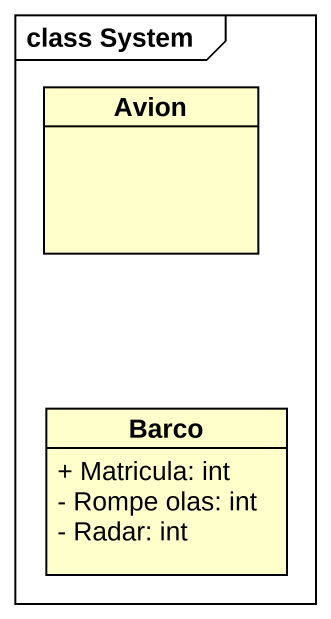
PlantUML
@startuml
mainframe class System
hide circle
hide empty members
skinparam classAttributeIconSize 0
class Avion
class Barco {
  + Matricula: int
  - Rompe olas: int
  - Radar: int
}
@enduml
